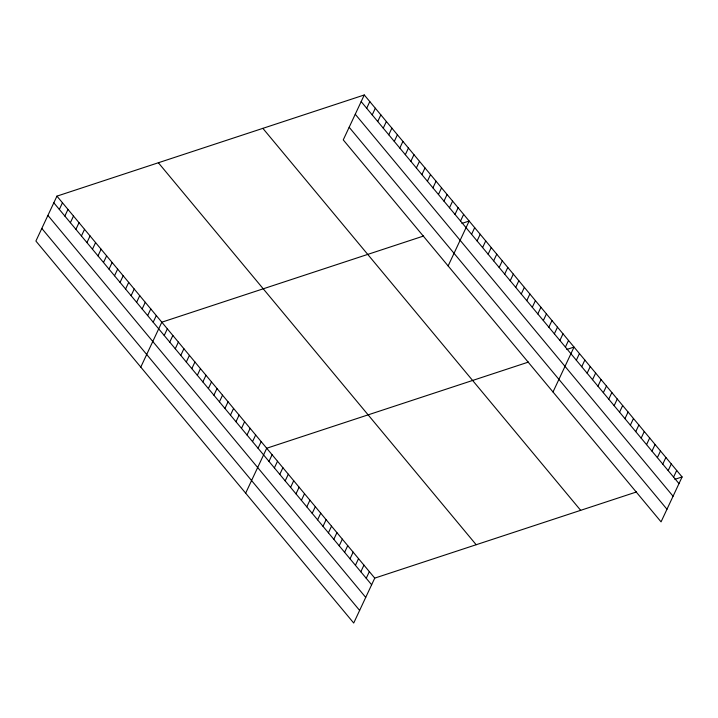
<?xml version="1.0" encoding="UTF-8"?>
<svg xmlns="http://www.w3.org/2000/svg" width="718" height="718" viewBox="0 0 718 718"><rect width="100%" height="100%" fill="white"/><g stroke="black" fill="none" stroke-linecap="round" stroke-linejoin="round"><path stroke-width="1.08" d="M364.286 94.964L343.249 139.884L661.063 521.86L682.1 476.949L364.286 94.964L56.937 196.14L35.9 241.051L353.714 623.036L374.751 578.116L636.561 491.938M59.343 209.423L62.457 202.772M64.862 216.055L67.977 209.405M70.382 222.697L73.496 216.037M75.902 229.329L79.025 222.67M81.421 235.962L84.544 229.311M86.941 242.594L90.064 235.944M92.46 249.236L95.584 242.576M97.98 255.868L101.103 249.209M103.5 262.501L106.623 255.841M109.019 269.133L112.143 262.483M114.539 275.766L117.662 269.115M120.059 282.407L123.182 275.748M125.578 289.04L128.702 282.38M131.098 295.672L134.221 289.022M136.626 302.305L139.741 295.654M142.146 308.937L145.26 302.287M147.666 315.579L150.78 308.919M153.185 322.211L156.3 315.552M140.782 367.104L161.819 322.194L423.629 236.007M164.225 335.477L167.339 328.826M169.744 342.118L172.858 335.459M175.264 348.751L178.378 342.091M180.783 355.383L183.898 348.724M186.303 362.016L189.417 355.365M191.823 368.648L194.937 361.998M197.342 375.29L200.457 368.63M202.862 381.922L205.976 375.263M208.382 388.555L211.496 381.904M213.901 395.187L217.016 388.537M219.421 401.82L222.535 395.169M224.94 408.461L228.055 401.802M366.692 108.256L369.806 101.597M230.46 415.094L233.574 408.434M372.211 114.889L375.326 108.23M235.98 421.726L239.094 415.076M377.731 121.522L380.845 114.871M241.499 428.359L244.614 421.708M383.25 128.154L386.365 121.504M247.019 434.991L250.142 428.341M388.77 134.796L391.884 128.136M252.539 441.633L255.662 434.973M394.29 141.428L397.404 134.769M258.058 448.265L261.181 441.606M399.809 148.061L402.924 141.401M245.655 493.158L266.701 448.247L528.502 362.06M405.329 154.693L408.443 148.043M268.981 461.396L272.104 454.736M410.849 161.326L413.963 154.675M274.384 467.885L277.507 461.234M416.368 167.967L419.483 161.308M279.787 474.383L282.91 467.723M421.888 174.6L425.002 167.94M285.19 480.872L288.313 474.221M427.407 181.232L430.522 174.582M290.593 487.369L293.716 480.71M432.927 187.865L436.041 181.214M295.995 493.858L299.119 487.208M438.447 194.497L441.561 187.847M301.398 500.356L304.522 493.697M443.966 201.139L447.09 194.479M306.801 506.845L309.925 500.195M449.486 207.771L452.609 201.112M312.204 513.343L315.319 506.684M455.006 214.404L458.129 207.753M317.607 519.832L320.722 513.182M460.525 221.036L463.649 214.386M323.01 526.33L326.125 519.679M448.122 265.938L469.168 221.018L461.916 223.406M328.413 532.828L331.528 526.168M471.564 234.31L474.688 227.651M333.816 539.317L336.93 532.666M477.084 240.943L480.207 234.283M339.219 545.815L342.333 539.155M482.604 247.575L485.727 240.925M344.622 552.304L347.736 545.653M488.123 254.208L491.247 247.557M350.025 558.801L353.139 552.142M493.643 260.849L496.766 254.19M355.428 565.29L358.542 558.64M499.172 267.482L502.286 260.822M360.831 571.788L363.945 565.129M504.691 274.114L507.805 267.464M366.234 578.277L369.348 571.627M510.211 280.747L513.325 274.096M515.73 287.379L518.845 280.729M521.25 294.021L524.364 287.362M526.77 300.654L529.884 293.994M532.289 307.286L535.404 300.636M537.809 313.919L540.923 307.268M543.329 320.551L546.443 313.901M548.848 327.193L551.962 320.533M554.368 333.825L557.482 327.166M559.887 340.458L563.002 333.807M565.407 347.09L568.521 340.44M553.004 391.992L574.041 347.072L566.798 349.46M576.33 360.221L579.444 353.57M581.733 366.719L584.847 360.059M587.136 373.207L590.25 366.557M592.538 379.705L595.653 373.046M597.941 386.194L601.056 379.544M603.344 392.692L606.459 386.033M608.747 399.181L611.862 392.531M614.15 405.679L617.265 399.02M619.553 412.168L622.668 405.517M624.956 418.666L628.07 412.006M630.359 425.155L633.473 418.504M635.762 431.653L638.876 424.993M641.165 438.142L644.279 431.491M646.568 444.639L649.682 437.989M651.971 451.137L655.085 444.478M657.374 457.626L660.488 450.976M662.777 464.124L665.891 457.465M668.18 470.613L671.294 463.963M673.583 477.111L676.697 470.452M674.857 479.328L682.1 476.949M361.172 101.615L678.986 483.6M355.257 114.243L673.071 496.228M349.163 127.257L666.977 509.241M262.86 128.351L580.674 510.336M158.364 162.753L476.178 544.729M56.937 196.14L374.751 578.116M53.823 202.79L371.637 584.775M47.909 215.418L365.722 597.403M41.815 228.423L359.628 610.408"/></g></svg>
